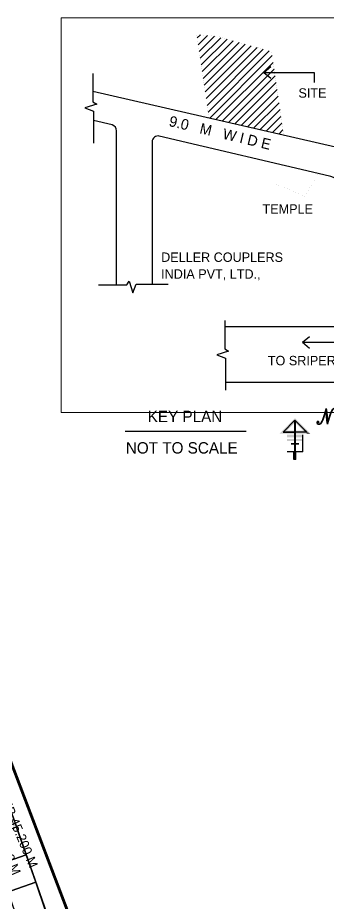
# Model space of a CAD drawing. Header units: metres. Extents: x 1422408 to 2267436, y 3843 to 80428.
# Drawn here: x 2267070.91 to 2267081.59, y 4050.88 to 4081.28 of the extents above; entities that cross this region are included whole.
import ezdxf
from ezdxf.enums import TextEntityAlignment as Align

# ---------------------------------------------------------------- set-up
doc = ezdxf.new("R2010")
doc.units = ezdxf.units.M
doc.header["$LTSCALE"] = 3.5
doc.header["$MEASUREMENT"] = 0
doc.layers.get('0').update_dxf_attribs({"linetype": 'CONTINUOUS'})
for name, color, linetype in [('BLK_1_LVL_0_SIDE_SETBACK2', 102, 'CONTINUOUS'), ('BOUNDARY', 7, 'CONTINUOUS'), ('fmb', 6, 'CONTINUOUS'), ('HAT', 15, 'CONTINUOUS'), ('ID', 3, 'CONTINUOUS'), ('PLOT_BOUNDARY', 70, 'CONTINUOUS'), ('RWH', 130, 'CONTINUOUS'), ('TEXT1', 7, 'CONTINUOUS')]:
    doc.layers.add(name, color=color, linetype=linetype)
doc.layers.add('LOCATION_PLAN', color=7, linetype='CONTINUOUS', lineweight=0)
doc.layers.add('TWO_WHEELER_PARKING', color=2, linetype='CONTINUOUS', plot=False)
doc.styles.add('J2', font='swissel.ttf', dxfattribs={"height": 4.75})
doc.styles.add('SCRIPTC', font='scriptc_.ttf', dxfattribs={"height": 48})

msp = doc.modelspace()

# ---------------------------------------------------------------- hatches: boundary and pattern name
at = {"layer": 'HAT', "ltscale": 400}
h = msp.add_hatch(dxfattribs=at)
h.set_pattern_fill('ANSI31', color=256, scale=1.5, style=0)
h.set_pattern_definition([(45, (2265519.663, 3972.024), (-0.132582521, 0.132582521), [])])
h.paths.add_polyline_path([(2267079.30199, 4077.41748), (2267080.05299, 4077.24239), (2267079.85454, 4078.61784), (2267079.73867, 4079.4274), (2267079.6395, 4080.10883), (2267078.78677, 4080.35435), (2267078.0969, 4080.54751), (2267078.09981, 4080.56646), (2267077.85994, 4080.59453), (2267077.86247, 4080.6316), (2267077.12799, 4080.69097), (2267077.12792, 4080.6949), (2267077.06413, 4080.69374), (2267077.16797, 4080.00026), (2267077.28215, 4079.22716), (2267077.48368, 4077.83246), (2267077.95515, 4077.72385), (2267078.62474, 4077.56968)])

# ---------------------------------------------------------------- linework, layer by layer
for p, q in [((2267080.03591, 4067.05215), (2267080.43975, 4067.45599)), ((2267080.43975, 4067.45599), (2267080.84359, 4067.05215)), ((2267080.03591, 4067.05215), (2267080.43975, 4067.05215)), ((2267080.84359, 4067.05215), (2267080.03591, 4067.05215)), ((2267080.43975, 4067.05215), (2267080.43975, 4066.10985))]:
    msp.add_line(p, q)
at = {"color": 1}
for p, q in [((2267080.70898, 4066.37908), (2267080.70898, 4066.95587)), ((2267080.70898, 4066.37908), (2267080.17052, 4066.37908)), ((2267080.4061, 4066.10985), (2267080.4061, 4066.37908)), ((2267080.4734, 4066.10985), (2267080.4734, 4066.37908)), ((2267080.4734, 4066.10985), (2267080.4061, 4066.10985))]:
    msp.add_line(p, q, dxfattribs=at)
at = {"const_width": 0.06731}
msp.add_lwpolyline([(2267080.43975, 4066.37908), (2267080.43975, 4067.45519)], dxfattribs=at)
for points in [[(2267079.91404, 4067.00167), (2267080.15778, 4067.10263), (2267080.43975, 4067.52738), (2267080.43975, 4067.3846)], [(2267080.43975, 4067.52738), (2267080.43975, 4067.3846), (2267080.96546, 4067.00167), (2267080.72172, 4067.10263)], [(2267080.84359, 4067.00167), (2267080.84359, 4067.10263), (2267079.91404, 4067.00167), (2267080.15778, 4067.10263)], [(2267080.96546, 4067.00167), (2267080.72172, 4067.10263), (2267080.84359, 4067.00167), (2267080.84359, 4067.10263)], [(2267080.17052, 4066.86705), (2267080.17052, 4066.96801), (2267080.17052, 4066.86705), (2267080.17052, 4066.96801)], [(2267080.70898, 4066.86705), (2267080.70898, 4066.96801), (2267080.17052, 4066.86705), (2267080.17052, 4066.96801)], [(2267080.17052, 4066.74926), (2267080.17052, 4066.81657), (2267080.17052, 4066.74926), (2267080.17052, 4066.81657)], [(2267080.70898, 4066.74926), (2267080.70898, 4066.81657), (2267080.17052, 4066.74926), (2267080.17052, 4066.81657)], [(2267080.30514, 4066.61465), (2267080.30514, 4066.68196), (2267080.30514, 4066.61465), (2267080.30514, 4066.68196)], [(2267080.57436, 4066.61465), (2267080.57436, 4066.68196), (2267080.30514, 4066.61465), (2267080.30514, 4066.68196)]]:
    msp.add_trace(points)
at = {"color": 1}
msp.add_trace([(2267080.17052, 4066.37908), (2267080.17052, 4066.91753), (2267080.17052, 4066.37908), (2267080.17052, 4066.91753)], dxfattribs=at)
at = {"layer": 'BLK_1_LVL_0_SIDE_SETBACK2'}
msp.add_lwpolyline([(2267064.95356, 4038.98323), (2267064.95356, 4047.05791), (2267057.70729, 4065.7989), (2267055.93103, 4065.7989), (2267055.93859, 4070.38323), (2267064.94017, 4070.38323), (2267075.95256, 4038.98353)], close=True, dxfattribs=at)
at = {"layer": 'BOUNDARY', "const_width": 0.000937}
msp.add_lwpolyline([(2267079.30199, 4077.41748), (2267080.05299, 4077.24239), (2267079.85454, 4078.61784), (2267079.73867, 4079.4274), (2267079.6395, 4080.10883), (2267078.78677, 4080.35435), (2267078.0969, 4080.54751), (2267078.09981, 4080.56646), (2267077.85994, 4080.59453), (2267077.86247, 4080.6316), (2267077.12799, 4080.69097), (2267077.12792, 4080.6949), (2267077.06413, 4080.69374), (2267077.16797, 4080.00026), (2267077.28215, 4079.22716), (2267077.48368, 4077.83246), (2267077.95515, 4077.72385), (2267078.62474, 4077.56968), (2267079.30199, 4077.41748)], dxfattribs=at)
for points in [[(2267080.02879, 4076.21122), (2267079.64056, 4075.62679), (2267080.78548, 4075.14278), (2267081.22895, 4075.92881)], [(2267075.5318, 4073.42509), (2267077.09201, 4073.42509), (2267077.09201, 4075.18987), (2267075.5318, 4075.18987)]]:
    msp.add_lwpolyline(points, close=True, dxfattribs=at)
at = {"layer": 'fmb', "color": 1, "ltscale": 400, "const_width": 0.1}
msp.add_lwpolyline([(2267063.08779, 4075.671), (2267035.51572, 4076.86643), (2267035.25673, 4078.44533), (2267016.61964, 4076.11141), (2267031.92756, 4032.43603), (2267055.41225, 4031.5265), (2267079.51104, 4032.50707)], close=True, dxfattribs=at)
at = {"layer": 'ID', "ltscale": 400}
for p, q in [((2267081.10162, 4079.39853), (2267081.10162, 4079.05251)), ((2267078.04683, 4068.76512), (2267093.96047, 4068.76512)), ((2267074.60477, 4067.0861), (2267078.76475, 4067.0861))]:
    msp.add_line(p, q, dxfattribs=at)
for points in [[(2267079.37077, 4079.39853), (2267079.61153, 4079.60008)], [(2267073.49444, 4079.36679), (2267073.49444, 4078.38977), (2267073.62428, 4078.31028), (2267073.22099, 4078.18342), (2267073.51226, 4078.07148), (2267073.51226, 4076.97448)], [(2267079.37077, 4079.39853), (2267081.10162, 4079.39853)], [(2267079.37077, 4079.39853), (2267079.61153, 4079.19697)], [(2267073.68799, 4072.10805), (2267074.66501, 4072.10805), (2267074.7445, 4072.2379), (2267074.87136, 4071.8346), (2267074.9833, 4072.12587), (2267076.08029, 4072.12587)], [(2267078.02901, 4070.88799), (2267078.02901, 4069.91097), (2267078.15886, 4069.83149), (2267077.75556, 4069.70462), (2267078.04683, 4069.59269), (2267078.04683, 4068.49569)], [(2267080.69644, 4070.13382), (2267080.93719, 4070.33538)], [(2267080.69644, 4070.13382), (2267082.42728, 4070.13382)], [(2267080.69644, 4070.13382), (2267080.93719, 4069.93227)]]:
    msp.add_lwpolyline(points, dxfattribs=at)
for points in [[(2267093.94265, 4070.67283), (2267089.57587, 4070.67283, -0.63341117), (2267089.42132, 4070.99978), (2267090.9038, 4072.80442, 0.5032544), (2267090.82594, 4073.11608), (2267081.90686, 4076.81895, 0.0986958), (2267081.83017, 4076.83424), (2267073.49444, 4078.74864)], [(2267074.30858, 4072.12587), (2267074.30858, 4077.39885, 0.34803389), (2267074.1544, 4077.59354), (2267073.51226, 4077.74464)], [(2267078.02901, 4070.67283), (2267087.38591, 4070.67283, 0.22443144), (2267088.15862, 4071.03807), (2267089.27551, 4072.39767, 0.5032544), (2267089.19765, 4072.70933), (2267081.70753, 4075.81895, 0.0986958), (2267081.63084, 4075.83424), (2267075.77761, 4077.21157, 0.48364223), (2267075.5318, 4077.01689), (2267075.5318, 4072.12587)]]:
    msp.add_lwpolyline(points, format="xyb", dxfattribs=at)
at = {"layer": 'LOCATION_PLAN'}
msp.add_lwpolyline([(2267072.399, 4067.729), (2267112.24331, 4067.729), (2267112.24331, 4081.27654), (2267072.399, 4081.27654)], close=True, dxfattribs=at)
at = {"layer": 'PLOT_BOUNDARY', "linetype": 'ByBlock'}
msp.add_lwpolyline([(2267031.96345, 4032.73448), (2267055.3905, 4031.95584), (2267078.15322, 4032.7088), (2267063.08563, 4075.6711), (2267035.51572, 4076.86643), (2267035.26471, 4078.44645), (2267016.62295, 4076.11188)], close=True, dxfattribs=at)
at = {"layer": 'RWH', "ltscale": 400}
msp.add_lwpolyline([(2267034.278, 4032.65037), (2267034.31432, 4033.64971), (2267032.65824, 4033.70989), (2267018.02025, 4075.29811), (2267034.42807, 4077.31929), (2267034.66, 4075.90534), (2267062.39104, 4074.70248), (2267076.7142, 4033.65727), (2267069.84902, 4033.48083), (2267069.88468, 4032.48445), (2267078.15322, 4032.7088), (2267063.08563, 4075.6711), (2267035.51572, 4076.86643), (2267035.26495, 4078.44494), (2267016.61964, 4076.11141), (2267031.96358, 4032.73447)], close=True, dxfattribs=at)
at = {"layer": 'TWO_WHEELER_PARKING', "linetype": 'Continuous'}
for points in [[(2267069.49838, 4051.94754), (2267071.19694, 4052.54325), (2267070.86599, 4053.4869), (2267069.16743, 4052.89118)], [(2267069.82933, 4051.00389), (2267071.5279, 4051.59961), (2267071.19694, 4052.54325), (2267069.49838, 4051.94754)], [(2267070.16028, 4050.06024), (2267071.85885, 4050.65596), (2267071.5279, 4051.59961), (2267069.82933, 4051.00389)]]:
    msp.add_lwpolyline(points, close=True, dxfattribs=at)

# ---------------------------------------------------------------- texts
at = {"style": 'SCRIPTC'}
msp.add_text('N', height=0.53846, dxfattribs=at).set_placement((2267081.52001, 4067.32285), align=Align.CENTER)
at = {"layer": 'TEXT1', "style": 'J2', "width": 0.96}
for s, height, p in [('SITE', 0.323074, (2267080.55927, 4078.53079)), ('TEMPLE', 0.323074, (2267079.32528, 4074.54999)), ('DELLER COUPLERS', 0.323074, (2267075.83981, 4072.89454)), ('INDIA PVT, LTD.,', 0.323074, (2267075.83981, 4072.31669)), ('TO SRIPERUMBUDUR', 0.323074, (2267079.50699, 4069.3446)), ('KEY PLAN', 0.390919, (2267075.37875, 4067.39389)), ('NOT TO SCALE', 0.3909195, (2267074.62604, 4066.31434))]:
    msp.add_text(s, height=height, dxfattribs=at).set_placement(p)
for s, height, rotation, p in [('9.0   M   W I D E  ', 0.3634582, 346.670208, (2267076.08481, 4077.56303)), ('AS PER SITE 46.338 M', 0.323074, 292.793303, (2267068.94727, 4056.05042)), ('AS PER FMB 45.200 M', 0.323074, 292.793303, (2267069.5555, 4056.253))]:
    msp.add_text(s, height=height, rotation=rotation, dxfattribs=at).set_placement(p)

doc.saveas('drawing.dxf')
